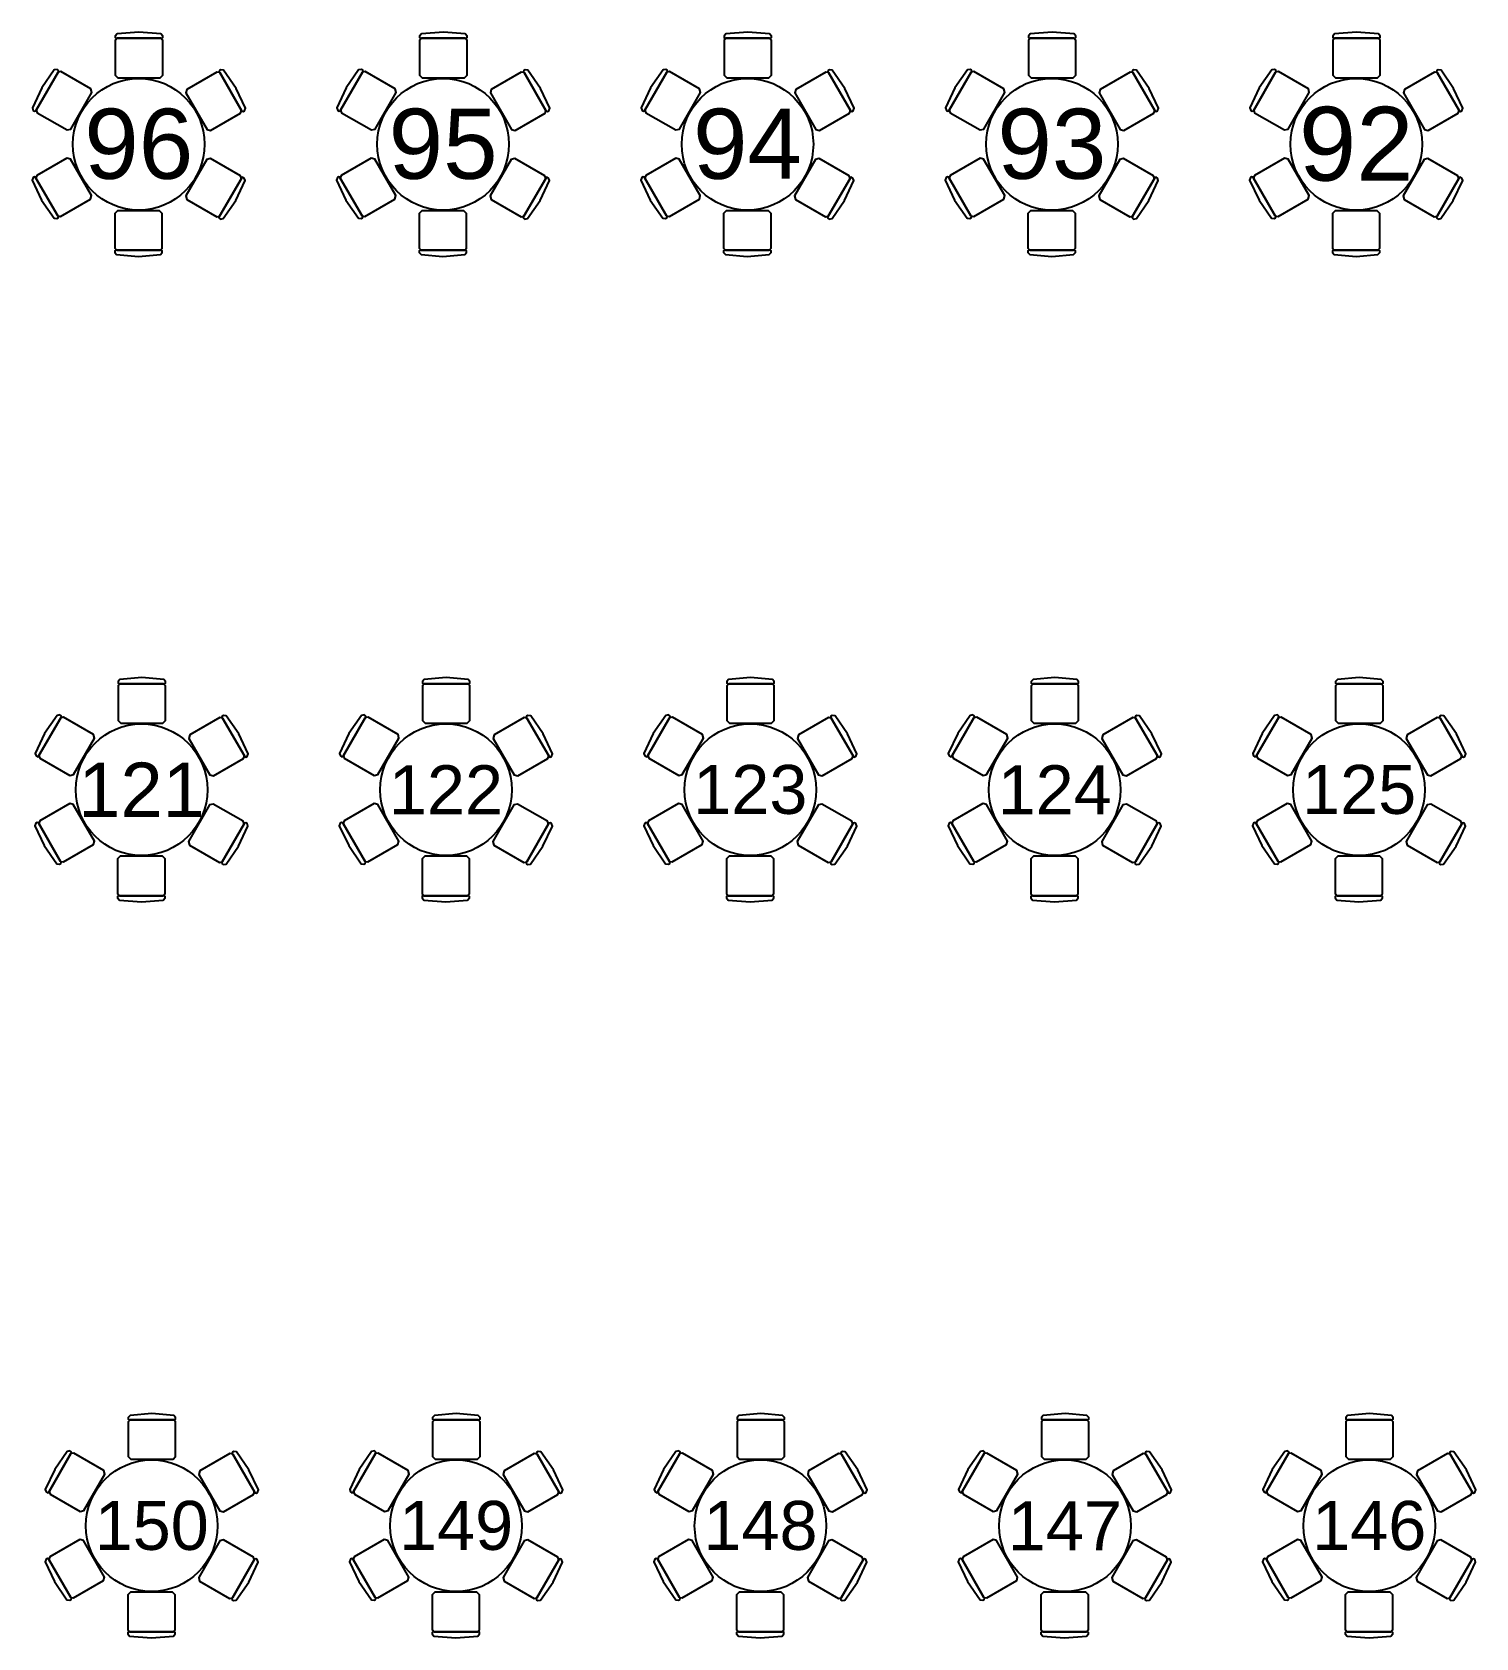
# Model space of a CAD drawing. Header units: metres. Extents: x 19 to 194, y 62 to 154.
# Drawn here: x 85.02 to 101.73, y 82.92 to 101.52 of the extents above; entities that cross this region are included whole.
import ezdxf

# ---------------------------------------------------------------- set-up
doc = ezdxf.new("R2010")
doc.units = ezdxf.units.M
doc.header["$MEASUREMENT"] = 0
doc.layers.add('[labels]', color=7, linetype='Continuous')
doc.layers.add('Layer 15', color=7, linetype='Continuous')
doc.styles.add('Arial', font='Arial.ttf')

msp = doc.modelspace()

# ---------------------------------------------------------------- linework, layer by layer
at = {"layer": 'Layer 15', "color": 18, "lineweight": 25, "true_color": 0x000000}
for points in [[(86.5086, 101.4458), (86.5192, 101.444), (86.5298, 101.4541), (86.5298, 101.4716), (86.5091, 101.4966), (86.2555, 101.5175), (86.0018, 101.4966), (85.9811, 101.4716), (85.9811, 101.4541), (85.9917, 101.444), (86.0023, 101.4458), (85.9811, 101.4207), (85.9811, 101.0197), (86.0116, 100.9892), (86.4993, 100.9892), (86.5298, 101.0197), (86.5298, 101.4207), (86.5086, 101.4458), (86.0023, 101.4458)], [(90.0326, 101.4458), (90.0432, 101.444), (90.0538, 101.4541), (90.0538, 101.4716), (90.0331, 101.4966), (89.7795, 101.5175), (89.5258, 101.4966), (89.5051, 101.4716), (89.5051, 101.4541), (89.5157, 101.444), (89.5263, 101.4458), (89.5051, 101.4207), (89.5051, 101.0197), (89.5356, 100.9892), (90.0233, 100.9892), (90.0538, 101.0197), (90.0538, 101.4207), (90.0326, 101.4458), (89.5263, 101.4458)], [(93.5566, 101.4458), (93.5672, 101.444), (93.5778, 101.4541), (93.5778, 101.4716), (93.5571, 101.4966), (93.3035, 101.5175), (93.0498, 101.4966), (93.0291, 101.4716), (93.0291, 101.4541), (93.0397, 101.444), (93.0503, 101.4458), (93.0291, 101.4207), (93.0291, 101.0197), (93.0596, 100.9892), (93.5473, 100.9892), (93.5778, 101.0197), (93.5778, 101.4207), (93.5566, 101.4458), (93.0503, 101.4458)], [(97.0806, 101.4458), (97.0912, 101.444), (97.1018, 101.4541), (97.1018, 101.4716), (97.0811, 101.4966), (96.8275, 101.5175), (96.5738, 101.4966), (96.5531, 101.4716), (96.5531, 101.4541), (96.5637, 101.444), (96.5743, 101.4458), (96.5531, 101.4207), (96.5531, 101.0197), (96.5836, 100.9892), (97.0713, 100.9892), (97.1018, 101.0197), (97.1018, 101.4207), (97.0806, 101.4458), (96.5743, 101.4458)], [(100.6046, 101.4458), (100.6152, 101.444), (100.6258, 101.4541), (100.6258, 101.4716), (100.6051, 101.4966), (100.3515, 101.5175), (100.0978, 101.4966), (100.0771, 101.4716), (100.0771, 101.4541), (100.0877, 101.444), (100.0983, 101.4458), (100.0771, 101.4207), (100.0771, 101.0197), (100.1076, 100.9892), (100.5953, 100.9892), (100.6258, 101.0197), (100.6258, 101.4207), (100.6046, 101.4458), (100.0983, 101.4458)], [(85.3182, 101.0537), (85.3251, 101.062), (85.3216, 101.0763), (85.3064, 101.085), (85.2744, 101.0795), (85.1295, 100.8704), (85.0208, 100.6402), (85.0321, 100.6098), (85.0472, 100.6011), (85.0613, 100.6052), (85.0651, 100.6153), (85.0762, 100.5844), (85.4235, 100.3839), (85.4651, 100.395), (85.7089, 100.8174), (85.6978, 100.859), (85.3505, 101.0595), (85.3182, 101.0537), (85.0651, 100.6153)], [(87.4433, 100.6109), (87.447, 100.6008), (87.4611, 100.5967), (87.4763, 100.6054), (87.4875, 100.6358), (87.3789, 100.866), (87.2339, 101.0751), (87.2019, 101.0806), (87.1868, 101.0719), (87.1833, 101.0576), (87.1902, 101.0493), (87.1578, 101.0551), (86.8106, 100.8546), (86.7994, 100.813), (87.0432, 100.3906), (87.0849, 100.3795), (87.4322, 100.58), (87.4433, 100.6109), (87.1902, 101.0493)], [(88.8422, 101.0537), (88.8491, 101.062), (88.8456, 101.0763), (88.8304, 101.085), (88.7984, 101.0795), (88.6535, 100.8704), (88.5448, 100.6402), (88.5561, 100.6098), (88.5712, 100.6011), (88.5853, 100.6052), (88.5891, 100.6153), (88.6002, 100.5844), (88.9475, 100.3839), (88.9891, 100.395), (89.2329, 100.8174), (89.2218, 100.859), (88.8745, 101.0595), (88.8422, 101.0537), (88.5891, 100.6153)], [(90.9673, 100.6109), (90.971, 100.6008), (90.9851, 100.5967), (91.0003, 100.6054), (91.0115, 100.6358), (90.9029, 100.866), (90.7579, 101.0751), (90.7259, 101.0806), (90.7108, 101.0719), (90.7073, 101.0576), (90.7142, 101.0493), (90.6818, 101.0551), (90.3346, 100.8546), (90.3234, 100.813), (90.5672, 100.3906), (90.6089, 100.3795), (90.9562, 100.58), (90.9673, 100.6109), (90.7142, 101.0493)], [(92.3662, 101.0537), (92.3731, 101.062), (92.3696, 101.0763), (92.3544, 101.085), (92.3224, 101.0795), (92.1775, 100.8704), (92.0688, 100.6402), (92.0801, 100.6098), (92.0952, 100.6011), (92.1093, 100.6052), (92.1131, 100.6153), (92.1242, 100.5844), (92.4715, 100.3839), (92.5131, 100.395), (92.7569, 100.8174), (92.7458, 100.859), (92.3985, 101.0595), (92.3662, 101.0537), (92.1131, 100.6153)], [(94.4913, 100.6109), (94.495, 100.6008), (94.5091, 100.5967), (94.5243, 100.6054), (94.5355, 100.6358), (94.4269, 100.866), (94.2819, 101.0751), (94.2499, 101.0806), (94.2348, 101.0719), (94.2313, 101.0576), (94.2382, 101.0493), (94.2058, 101.0551), (93.8586, 100.8546), (93.8474, 100.813), (94.0912, 100.3906), (94.1329, 100.3795), (94.4802, 100.58), (94.4913, 100.6109), (94.2382, 101.0493)], [(95.8902, 101.0537), (95.8971, 101.062), (95.8936, 101.0763), (95.8784, 101.085), (95.8464, 101.0795), (95.7015, 100.8704), (95.5928, 100.6402), (95.6041, 100.6098), (95.6192, 100.6011), (95.6333, 100.6052), (95.6371, 100.6153), (95.6482, 100.5844), (95.9955, 100.3839), (96.0371, 100.395), (96.2809, 100.8174), (96.2698, 100.859), (95.9225, 101.0595), (95.8902, 101.0537), (95.6371, 100.6153)], [(98.0153, 100.6109), (98.019, 100.6008), (98.0331, 100.5967), (98.0483, 100.6054), (98.0595, 100.6358), (97.9509, 100.866), (97.8059, 101.0751), (97.7739, 101.0806), (97.7588, 101.0719), (97.7553, 101.0576), (97.7622, 101.0493), (97.7298, 101.0551), (97.3826, 100.8546), (97.3714, 100.813), (97.6152, 100.3906), (97.6569, 100.3795), (98.0042, 100.58), (98.0153, 100.6109), (97.7622, 101.0493)], [(99.4142, 101.0537), (99.4211, 101.062), (99.4176, 101.0763), (99.4024, 101.085), (99.3704, 101.0795), (99.2255, 100.8704), (99.1168, 100.6402), (99.1281, 100.6098), (99.1432, 100.6011), (99.1573, 100.6052), (99.1611, 100.6153), (99.1722, 100.5844), (99.5195, 100.3839), (99.5611, 100.395), (99.8049, 100.8174), (99.7938, 100.859), (99.4465, 101.0595), (99.4142, 101.0537), (99.1611, 100.6153)], [(101.5393, 100.6109), (101.543, 100.6008), (101.5571, 100.5967), (101.5723, 100.6054), (101.5835, 100.6358), (101.4749, 100.866), (101.3299, 101.0751), (101.2979, 101.0806), (101.2828, 101.0719), (101.2793, 101.0576), (101.2862, 101.0493), (101.2538, 101.0551), (100.9066, 100.8546), (100.8954, 100.813), (101.1392, 100.3906), (101.1809, 100.3795), (101.5282, 100.58), (101.5393, 100.6109), (101.2862, 101.0493)], [(85.0626, 99.8267), (85.0588, 99.8368), (85.0447, 99.8409), (85.0296, 99.8322), (85.0183, 99.8017), (85.127, 99.5716), (85.2719, 99.3624), (85.3039, 99.357), (85.3191, 99.3657), (85.3226, 99.38), (85.3157, 99.3883), (85.348, 99.3824), (85.6953, 99.583), (85.7064, 99.6246), (85.4626, 100.0469), (85.421, 100.0581), (85.0737, 99.8576), (85.0626, 99.8267), (85.3157, 99.3883)], [(88.5866, 99.8267), (88.5828, 99.8368), (88.5687, 99.8409), (88.5536, 99.8322), (88.5423, 99.8017), (88.651, 99.5716), (88.7959, 99.3624), (88.8279, 99.357), (88.8431, 99.3657), (88.8466, 99.38), (88.8397, 99.3883), (88.872, 99.3824), (89.2193, 99.583), (89.2304, 99.6246), (88.9866, 100.0469), (88.945, 100.0581), (88.5977, 99.8576), (88.5866, 99.8267), (88.8397, 99.3883)], [(92.1106, 99.8267), (92.1068, 99.8368), (92.0927, 99.8409), (92.0776, 99.8322), (92.0663, 99.8017), (92.175, 99.5716), (92.3199, 99.3624), (92.3519, 99.357), (92.3671, 99.3657), (92.3706, 99.38), (92.3637, 99.3883), (92.396, 99.3824), (92.7433, 99.583), (92.7544, 99.6246), (92.5106, 100.0469), (92.469, 100.0581), (92.1217, 99.8576), (92.1106, 99.8267), (92.3637, 99.3883)], [(95.6346, 99.8267), (95.6308, 99.8368), (95.6167, 99.8409), (95.6016, 99.8322), (95.5903, 99.8017), (95.699, 99.5716), (95.8439, 99.3624), (95.8759, 99.357), (95.8911, 99.3657), (95.8946, 99.38), (95.8877, 99.3883), (95.92, 99.3824), (96.2673, 99.583), (96.2784, 99.6246), (96.0346, 100.0469), (95.993, 100.0581), (95.6457, 99.8576), (95.6346, 99.8267), (95.8877, 99.3883)], [(99.1586, 99.8267), (99.1548, 99.8368), (99.1407, 99.8409), (99.1256, 99.8322), (99.1143, 99.8017), (99.223, 99.5716), (99.3679, 99.3624), (99.3999, 99.357), (99.4151, 99.3657), (99.4186, 99.38), (99.4117, 99.3883), (99.444, 99.3824), (99.7913, 99.583), (99.8024, 99.6246), (99.5586, 100.0469), (99.517, 100.0581), (99.1697, 99.8576), (99.1586, 99.8267), (99.4117, 99.3883)], [(87.1876, 99.384), (87.1807, 99.3757), (87.1842, 99.3614), (87.1993, 99.3527), (87.2313, 99.3581), (87.3763, 99.5673), (87.4849, 99.7974), (87.4737, 99.8279), (87.4585, 99.8366), (87.4444, 99.8325), (87.4407, 99.8224), (87.4296, 99.8533), (87.0823, 100.0538), (87.0406, 100.0426), (86.7968, 99.6203), (86.808, 99.5787), (87.1552, 99.3781), (87.1876, 99.384), (87.4407, 99.8224)], [(90.7116, 99.384), (90.7047, 99.3757), (90.7082, 99.3614), (90.7233, 99.3527), (90.7553, 99.3581), (90.9003, 99.5673), (91.0089, 99.7974), (90.9977, 99.8279), (90.9825, 99.8366), (90.9684, 99.8325), (90.9647, 99.8224), (90.9536, 99.8533), (90.6063, 100.0538), (90.5646, 100.0426), (90.3208, 99.6203), (90.332, 99.5787), (90.6792, 99.3781), (90.7116, 99.384), (90.9647, 99.8224)], [(94.2356, 99.384), (94.2287, 99.3757), (94.2322, 99.3614), (94.2473, 99.3527), (94.2793, 99.3581), (94.4243, 99.5673), (94.5329, 99.7974), (94.5217, 99.8279), (94.5065, 99.8366), (94.4924, 99.8325), (94.4887, 99.8224), (94.4776, 99.8533), (94.1303, 100.0538), (94.0886, 100.0426), (93.8448, 99.6203), (93.856, 99.5787), (94.2032, 99.3781), (94.2356, 99.384), (94.4887, 99.8224)], [(97.7596, 99.384), (97.7527, 99.3757), (97.7562, 99.3614), (97.7713, 99.3527), (97.8033, 99.3581), (97.9483, 99.5673), (98.0569, 99.7974), (98.0457, 99.8279), (98.0305, 99.8366), (98.0164, 99.8325), (98.0127, 99.8224), (98.0016, 99.8533), (97.6543, 100.0538), (97.6126, 100.0426), (97.3688, 99.6203), (97.38, 99.5787), (97.7272, 99.3781), (97.7596, 99.384), (98.0127, 99.8224)], [(101.2836, 99.384), (101.2767, 99.3757), (101.2802, 99.3614), (101.2953, 99.3527), (101.3273, 99.3581), (101.4723, 99.5673), (101.5809, 99.7974), (101.5697, 99.8279), (101.5545, 99.8366), (101.5404, 99.8325), (101.5367, 99.8224), (101.5256, 99.8533), (101.1783, 100.0538), (101.1366, 100.0426), (100.8928, 99.6203), (100.904, 99.5787), (101.2512, 99.3781), (101.2836, 99.384), (101.5367, 99.8224)], [(85.9973, 98.9918), (85.9867, 98.9936), (85.9761, 98.9835), (85.9761, 98.966), (85.9968, 98.941), (86.2505, 98.9201), (86.5041, 98.941), (86.5248, 98.966), (86.5248, 98.9835), (86.5142, 98.9936), (86.5036, 98.9918), (86.5248, 99.0169), (86.5248, 99.4179), (86.4943, 99.4484), (86.0066, 99.4484), (85.9761, 99.4179), (85.9761, 99.0169), (85.9973, 98.9918), (86.5036, 98.9918)], [(89.5213, 98.9918), (89.5107, 98.9936), (89.5001, 98.9835), (89.5001, 98.966), (89.5208, 98.941), (89.7745, 98.9201), (90.0281, 98.941), (90.0488, 98.966), (90.0488, 98.9835), (90.0382, 98.9936), (90.0276, 98.9918), (90.0488, 99.0169), (90.0488, 99.4179), (90.0183, 99.4484), (89.5306, 99.4484), (89.5001, 99.4179), (89.5001, 99.0169), (89.5213, 98.9918), (90.0276, 98.9918)], [(93.0453, 98.9918), (93.0347, 98.9936), (93.0241, 98.9835), (93.0241, 98.966), (93.0448, 98.941), (93.2985, 98.9201), (93.5521, 98.941), (93.5728, 98.966), (93.5728, 98.9835), (93.5622, 98.9936), (93.5516, 98.9918), (93.5728, 99.0169), (93.5728, 99.4179), (93.5423, 99.4484), (93.0546, 99.4484), (93.0241, 99.4179), (93.0241, 99.0169), (93.0453, 98.9918), (93.5516, 98.9918)], [(96.5693, 98.9918), (96.5587, 98.9936), (96.5481, 98.9835), (96.5481, 98.966), (96.5688, 98.941), (96.8225, 98.9201), (97.0761, 98.941), (97.0968, 98.966), (97.0968, 98.9835), (97.0862, 98.9936), (97.0756, 98.9918), (97.0968, 99.0169), (97.0968, 99.4179), (97.0663, 99.4484), (96.5786, 99.4484), (96.5481, 99.4179), (96.5481, 99.0169), (96.5693, 98.9918), (97.0756, 98.9918)], [(100.0933, 98.9918), (100.0827, 98.9936), (100.0721, 98.9835), (100.0721, 98.966), (100.0928, 98.941), (100.3465, 98.9201), (100.6001, 98.941), (100.6208, 98.966), (100.6208, 98.9835), (100.6102, 98.9936), (100.5996, 98.9918), (100.6208, 99.0169), (100.6208, 99.4179), (100.5903, 99.4484), (100.1026, 99.4484), (100.0721, 99.4179), (100.0721, 99.0169), (100.0933, 98.9918), (100.5996, 98.9918)], [(86.5411, 93.9698), (86.5517, 93.968), (86.5623, 93.9781), (86.5623, 93.9956), (86.5416, 94.0206), (86.288, 94.0415), (86.0343, 94.0206), (86.0136, 93.9956), (86.0136, 93.9781), (86.0242, 93.968), (86.0348, 93.9698), (86.0136, 93.9447), (86.0136, 93.5437), (86.0441, 93.5132), (86.5318, 93.5132), (86.5623, 93.5437), (86.5623, 93.9447), (86.5411, 93.9698), (86.0348, 93.9698)], [(90.0651, 93.9698), (90.0757, 93.968), (90.0863, 93.9781), (90.0863, 93.9956), (90.0656, 94.0206), (89.812, 94.0415), (89.5583, 94.0206), (89.5376, 93.9956), (89.5376, 93.9781), (89.5482, 93.968), (89.5588, 93.9698), (89.5376, 93.9447), (89.5376, 93.5437), (89.5681, 93.5132), (90.0558, 93.5132), (90.0863, 93.5437), (90.0863, 93.9447), (90.0651, 93.9698), (89.5588, 93.9698)], [(93.5891, 93.9698), (93.5997, 93.968), (93.6103, 93.9781), (93.6103, 93.9956), (93.5896, 94.0206), (93.336, 94.0415), (93.0823, 94.0206), (93.0616, 93.9956), (93.0616, 93.9781), (93.0722, 93.968), (93.0828, 93.9698), (93.0616, 93.9447), (93.0616, 93.5437), (93.0921, 93.5132), (93.5798, 93.5132), (93.6103, 93.5437), (93.6103, 93.9447), (93.5891, 93.9698), (93.0828, 93.9698)], [(97.1131, 93.9698), (97.1237, 93.968), (97.1343, 93.9781), (97.1343, 93.9956), (97.1136, 94.0206), (96.86, 94.0415), (96.6063, 94.0206), (96.5856, 93.9956), (96.5856, 93.9781), (96.5962, 93.968), (96.6068, 93.9698), (96.5856, 93.9447), (96.5856, 93.5437), (96.6161, 93.5132), (97.1038, 93.5132), (97.1343, 93.5437), (97.1343, 93.9447), (97.1131, 93.9698), (96.6068, 93.9698)], [(100.6371, 93.9698), (100.6477, 93.968), (100.6583, 93.9781), (100.6583, 93.9956), (100.6376, 94.0206), (100.384, 94.0415), (100.1303, 94.0206), (100.1096, 93.9956), (100.1096, 93.9781), (100.1202, 93.968), (100.1308, 93.9698), (100.1096, 93.9447), (100.1096, 93.5437), (100.1401, 93.5132), (100.6278, 93.5132), (100.6583, 93.5437), (100.6583, 93.9447), (100.6371, 93.9698), (100.1308, 93.9698)], [(85.3507, 93.5777), (85.3576, 93.586), (85.3541, 93.6003), (85.3389, 93.609), (85.3069, 93.6035), (85.162, 93.3944), (85.0533, 93.1642), (85.0646, 93.1338), (85.0797, 93.1251), (85.0938, 93.1292), (85.0976, 93.1393), (85.1087, 93.1084), (85.456, 92.9079), (85.4976, 92.919), (85.7414, 93.3414), (85.7303, 93.383), (85.383, 93.5835), (85.3507, 93.5777), (85.0976, 93.1393)], [(87.4758, 93.1349), (87.4795, 93.1248), (87.4936, 93.1207), (87.5088, 93.1294), (87.52, 93.1598), (87.4114, 93.39), (87.2664, 93.5991), (87.2344, 93.6046), (87.2193, 93.5959), (87.2158, 93.5816), (87.2227, 93.5733), (87.1903, 93.5791), (86.8431, 93.3786), (86.8319, 93.337), (87.0757, 92.9146), (87.1174, 92.9035), (87.4647, 93.104), (87.4758, 93.1349), (87.2227, 93.5733)], [(88.8747, 93.5777), (88.8816, 93.586), (88.8781, 93.6003), (88.8629, 93.609), (88.8309, 93.6035), (88.686, 93.3944), (88.5773, 93.1642), (88.5886, 93.1338), (88.6037, 93.1251), (88.6178, 93.1292), (88.6216, 93.1393), (88.6327, 93.1084), (88.98, 92.9079), (89.0216, 92.919), (89.2654, 93.3414), (89.2543, 93.383), (88.907, 93.5835), (88.8747, 93.5777), (88.6216, 93.1393)], [(90.9998, 93.1349), (91.0035, 93.1248), (91.0176, 93.1207), (91.0328, 93.1294), (91.044, 93.1598), (90.9354, 93.39), (90.7904, 93.5991), (90.7584, 93.6046), (90.7433, 93.5959), (90.7398, 93.5816), (90.7467, 93.5733), (90.7143, 93.5791), (90.3671, 93.3786), (90.3559, 93.337), (90.5997, 92.9146), (90.6414, 92.9035), (90.9887, 93.104), (90.9998, 93.1349), (90.7467, 93.5733)], [(92.3987, 93.5777), (92.4056, 93.586), (92.4021, 93.6003), (92.3869, 93.609), (92.3549, 93.6035), (92.21, 93.3944), (92.1013, 93.1642), (92.1126, 93.1338), (92.1277, 93.1251), (92.1418, 93.1292), (92.1456, 93.1393), (92.1567, 93.1084), (92.504, 92.9079), (92.5456, 92.919), (92.7894, 93.3414), (92.7783, 93.383), (92.431, 93.5835), (92.3987, 93.5777), (92.1456, 93.1393)], [(94.5238, 93.1349), (94.5275, 93.1248), (94.5416, 93.1207), (94.5568, 93.1294), (94.568, 93.1598), (94.4594, 93.39), (94.3144, 93.5991), (94.2824, 93.6046), (94.2673, 93.5959), (94.2638, 93.5816), (94.2707, 93.5733), (94.2383, 93.5791), (93.8911, 93.3786), (93.8799, 93.337), (94.1237, 92.9146), (94.1654, 92.9035), (94.5127, 93.104), (94.5238, 93.1349), (94.2707, 93.5733)], [(95.9227, 93.5777), (95.9296, 93.586), (95.9261, 93.6003), (95.9109, 93.609), (95.8789, 93.6035), (95.734, 93.3944), (95.6253, 93.1642), (95.6366, 93.1338), (95.6517, 93.1251), (95.6658, 93.1292), (95.6696, 93.1393), (95.6807, 93.1084), (96.028, 92.9079), (96.0696, 92.919), (96.3134, 93.3414), (96.3023, 93.383), (95.955, 93.5835), (95.9227, 93.5777), (95.6696, 93.1393)], [(98.0478, 93.1349), (98.0515, 93.1248), (98.0656, 93.1207), (98.0808, 93.1294), (98.092, 93.1598), (97.9834, 93.39), (97.8384, 93.5991), (97.8064, 93.6046), (97.7913, 93.5959), (97.7878, 93.5816), (97.7947, 93.5733), (97.7623, 93.5791), (97.4151, 93.3786), (97.4039, 93.337), (97.6477, 92.9146), (97.6894, 92.9035), (98.0367, 93.104), (98.0478, 93.1349), (97.7947, 93.5733)], [(99.4467, 93.5777), (99.4536, 93.586), (99.4501, 93.6003), (99.4349, 93.609), (99.4029, 93.6035), (99.258, 93.3944), (99.1493, 93.1642), (99.1606, 93.1338), (99.1757, 93.1251), (99.1898, 93.1292), (99.1936, 93.1393), (99.2047, 93.1084), (99.552, 92.9079), (99.5936, 92.919), (99.8374, 93.3414), (99.8263, 93.383), (99.479, 93.5835), (99.4467, 93.5777), (99.1936, 93.1393)], [(101.5718, 93.1349), (101.5755, 93.1248), (101.5896, 93.1207), (101.6048, 93.1294), (101.616, 93.1598), (101.5074, 93.39), (101.3624, 93.5991), (101.3304, 93.6046), (101.3153, 93.5959), (101.3118, 93.5816), (101.3187, 93.5733), (101.2863, 93.5791), (100.9391, 93.3786), (100.9279, 93.337), (101.1717, 92.9146), (101.2134, 92.9035), (101.5607, 93.104), (101.5718, 93.1349), (101.3187, 93.5733)], [(85.0951, 92.3507), (85.0913, 92.3608), (85.0772, 92.3649), (85.0621, 92.3562), (85.0508, 92.3257), (85.1595, 92.0956), (85.3044, 91.8864), (85.3364, 91.881), (85.3516, 91.8897), (85.3551, 91.904), (85.3482, 91.9123), (85.3805, 91.9064), (85.7278, 92.107), (85.7389, 92.1486), (85.4951, 92.5709), (85.4535, 92.5821), (85.1062, 92.3816), (85.0951, 92.3507), (85.3482, 91.9123)], [(87.2201, 91.908), (87.2132, 91.8997), (87.2167, 91.8854), (87.2318, 91.8767), (87.2638, 91.8821), (87.4088, 92.0913), (87.5174, 92.3214), (87.5062, 92.3519), (87.491, 92.3606), (87.4769, 92.3565), (87.4732, 92.3464), (87.4621, 92.3773), (87.1148, 92.5778), (87.0731, 92.5666), (86.8293, 92.1443), (86.8405, 92.1027), (87.1877, 91.9021), (87.2201, 91.908), (87.4732, 92.3464)], [(88.6191, 92.3507), (88.6153, 92.3608), (88.6012, 92.3649), (88.5861, 92.3562), (88.5748, 92.3257), (88.6835, 92.0956), (88.8284, 91.8864), (88.8604, 91.881), (88.8756, 91.8897), (88.8791, 91.904), (88.8722, 91.9123), (88.9045, 91.9064), (89.2518, 92.107), (89.2629, 92.1486), (89.0191, 92.5709), (88.9775, 92.5821), (88.6302, 92.3816), (88.6191, 92.3507), (88.8722, 91.9123)], [(90.7441, 91.908), (90.7372, 91.8997), (90.7407, 91.8854), (90.7558, 91.8767), (90.7878, 91.8821), (90.9328, 92.0913), (91.0414, 92.3214), (91.0302, 92.3519), (91.015, 92.3606), (91.0009, 92.3565), (90.9972, 92.3464), (90.9861, 92.3773), (90.6388, 92.5778), (90.5971, 92.5666), (90.3533, 92.1443), (90.3645, 92.1027), (90.7117, 91.9021), (90.7441, 91.908), (90.9972, 92.3464)], [(92.1431, 92.3507), (92.1393, 92.3608), (92.1252, 92.3649), (92.1101, 92.3562), (92.0988, 92.3257), (92.2075, 92.0956), (92.3524, 91.8864), (92.3844, 91.881), (92.3996, 91.8897), (92.4031, 91.904), (92.3962, 91.9123), (92.4285, 91.9064), (92.7758, 92.107), (92.7869, 92.1486), (92.5431, 92.5709), (92.5015, 92.5821), (92.1542, 92.3816), (92.1431, 92.3507), (92.3962, 91.9123)], [(94.2681, 91.908), (94.2612, 91.8997), (94.2647, 91.8854), (94.2798, 91.8767), (94.3118, 91.8821), (94.4568, 92.0913), (94.5654, 92.3214), (94.5542, 92.3519), (94.539, 92.3606), (94.5249, 92.3565), (94.5212, 92.3464), (94.5101, 92.3773), (94.1628, 92.5778), (94.1211, 92.5666), (93.8773, 92.1443), (93.8885, 92.1027), (94.2357, 91.9021), (94.2681, 91.908), (94.5212, 92.3464)], [(95.6671, 92.3507), (95.6633, 92.3608), (95.6492, 92.3649), (95.6341, 92.3562), (95.6228, 92.3257), (95.7315, 92.0956), (95.8764, 91.8864), (95.9084, 91.881), (95.9236, 91.8897), (95.9271, 91.904), (95.9202, 91.9123), (95.9525, 91.9064), (96.2998, 92.107), (96.3109, 92.1486), (96.0671, 92.5709), (96.0255, 92.5821), (95.6782, 92.3816), (95.6671, 92.3507), (95.9202, 91.9123)], [(97.7921, 91.908), (97.7852, 91.8997), (97.7887, 91.8854), (97.8038, 91.8767), (97.8358, 91.8821), (97.9808, 92.0913), (98.0894, 92.3214), (98.0782, 92.3519), (98.063, 92.3606), (98.0489, 92.3565), (98.0452, 92.3464), (98.0341, 92.3773), (97.6868, 92.5778), (97.6451, 92.5666), (97.4013, 92.1443), (97.4125, 92.1027), (97.7597, 91.9021), (97.7921, 91.908), (98.0452, 92.3464)], [(99.1911, 92.3507), (99.1873, 92.3608), (99.1732, 92.3649), (99.1581, 92.3562), (99.1468, 92.3257), (99.2555, 92.0956), (99.4004, 91.8864), (99.4324, 91.881), (99.4476, 91.8897), (99.4511, 91.904), (99.4442, 91.9123), (99.4765, 91.9064), (99.8238, 92.107), (99.8349, 92.1486), (99.5911, 92.5709), (99.5495, 92.5821), (99.2022, 92.3816), (99.1911, 92.3507), (99.4442, 91.9123)], [(101.3161, 91.908), (101.3092, 91.8997), (101.3127, 91.8854), (101.3278, 91.8767), (101.3598, 91.8821), (101.5048, 92.0913), (101.6134, 92.3214), (101.6022, 92.3519), (101.587, 92.3606), (101.5729, 92.3565), (101.5692, 92.3464), (101.5581, 92.3773), (101.2108, 92.5778), (101.1691, 92.5666), (100.9253, 92.1443), (100.9365, 92.1027), (101.2837, 91.9021), (101.3161, 91.908), (101.5692, 92.3464)], [(86.0298, 91.5158), (86.0192, 91.5176), (86.0086, 91.5075), (86.0086, 91.49), (86.0293, 91.465), (86.283, 91.4441), (86.5366, 91.465), (86.5573, 91.49), (86.5573, 91.5075), (86.5467, 91.5176), (86.5361, 91.5158), (86.5573, 91.5409), (86.5573, 91.9419), (86.5268, 91.9724), (86.0391, 91.9724), (86.0086, 91.9419), (86.0086, 91.5409), (86.0298, 91.5158), (86.5361, 91.5158)], [(89.5538, 91.5158), (89.5432, 91.5176), (89.5326, 91.5075), (89.5326, 91.49), (89.5533, 91.465), (89.807, 91.4441), (90.0606, 91.465), (90.0813, 91.49), (90.0813, 91.5075), (90.0707, 91.5176), (90.0601, 91.5158), (90.0813, 91.5409), (90.0813, 91.9419), (90.0508, 91.9724), (89.5631, 91.9724), (89.5326, 91.9419), (89.5326, 91.5409), (89.5538, 91.5158), (90.0601, 91.5158)], [(93.0778, 91.5158), (93.0672, 91.5176), (93.0566, 91.5075), (93.0566, 91.49), (93.0773, 91.465), (93.331, 91.4441), (93.5846, 91.465), (93.6053, 91.49), (93.6053, 91.5075), (93.5947, 91.5176), (93.5841, 91.5158), (93.6053, 91.5409), (93.6053, 91.9419), (93.5748, 91.9724), (93.0871, 91.9724), (93.0566, 91.9419), (93.0566, 91.5409), (93.0778, 91.5158), (93.5841, 91.5158)], [(96.6018, 91.5158), (96.5912, 91.5176), (96.5806, 91.5075), (96.5806, 91.49), (96.6013, 91.465), (96.855, 91.4441), (97.1086, 91.465), (97.1293, 91.49), (97.1293, 91.5075), (97.1187, 91.5176), (97.1081, 91.5158), (97.1293, 91.5409), (97.1293, 91.9419), (97.0988, 91.9724), (96.6111, 91.9724), (96.5806, 91.9419), (96.5806, 91.5409), (96.6018, 91.5158), (97.1081, 91.5158)], [(100.1258, 91.5158), (100.1152, 91.5176), (100.1046, 91.5075), (100.1046, 91.49), (100.1253, 91.465), (100.379, 91.4441), (100.6326, 91.465), (100.6533, 91.49), (100.6533, 91.5075), (100.6427, 91.5176), (100.6321, 91.5158), (100.6533, 91.5409), (100.6533, 91.9419), (100.6228, 91.9724), (100.1351, 91.9724), (100.1046, 91.9419), (100.1046, 91.5409), (100.1258, 91.5158), (100.6321, 91.5158)], [(86.6586, 85.4458), (86.6692, 85.444), (86.6798, 85.4541), (86.6798, 85.4716), (86.6591, 85.4966), (86.4055, 85.5175), (86.1518, 85.4966), (86.1311, 85.4716), (86.1311, 85.4541), (86.1417, 85.444), (86.1523, 85.4458), (86.1311, 85.4207), (86.1311, 85.0197), (86.1616, 84.9892), (86.6493, 84.9892), (86.6798, 85.0197), (86.6798, 85.4207), (86.6586, 85.4458), (86.1523, 85.4458)], [(90.1826, 85.4458), (90.1932, 85.444), (90.2038, 85.4541), (90.2038, 85.4716), (90.1831, 85.4966), (89.9295, 85.5175), (89.6758, 85.4966), (89.6551, 85.4716), (89.6551, 85.4541), (89.6657, 85.444), (89.6763, 85.4458), (89.6551, 85.4207), (89.6551, 85.0197), (89.6856, 84.9892), (90.1733, 84.9892), (90.2038, 85.0197), (90.2038, 85.4207), (90.1826, 85.4458), (89.6763, 85.4458)], [(93.7066, 85.4458), (93.7172, 85.444), (93.7278, 85.4541), (93.7278, 85.4716), (93.7071, 85.4966), (93.4535, 85.5175), (93.1998, 85.4966), (93.1791, 85.4716), (93.1791, 85.4541), (93.1897, 85.444), (93.2003, 85.4458), (93.1791, 85.4207), (93.1791, 85.0197), (93.2096, 84.9892), (93.6973, 84.9892), (93.7278, 85.0197), (93.7278, 85.4207), (93.7066, 85.4458), (93.2003, 85.4458)], [(97.2306, 85.4458), (97.2412, 85.444), (97.2518, 85.4541), (97.2518, 85.4716), (97.2311, 85.4966), (96.9775, 85.5175), (96.7238, 85.4966), (96.7031, 85.4716), (96.7031, 85.4541), (96.7137, 85.444), (96.7243, 85.4458), (96.7031, 85.4207), (96.7031, 85.0197), (96.7336, 84.9892), (97.2213, 84.9892), (97.2518, 85.0197), (97.2518, 85.4207), (97.2306, 85.4458), (96.7243, 85.4458)], [(100.7546, 85.4458), (100.7652, 85.444), (100.7758, 85.4541), (100.7758, 85.4716), (100.7551, 85.4966), (100.5015, 85.5175), (100.2478, 85.4966), (100.2271, 85.4716), (100.2271, 85.4541), (100.2377, 85.444), (100.2483, 85.4458), (100.2271, 85.4207), (100.2271, 85.0197), (100.2576, 84.9892), (100.7453, 84.9892), (100.7758, 85.0197), (100.7758, 85.4207), (100.7546, 85.4458), (100.2483, 85.4458)], [(85.4682, 85.0537), (85.4751, 85.062), (85.4716, 85.0763), (85.4564, 85.085), (85.4244, 85.0795), (85.2795, 84.8704), (85.1708, 84.6402), (85.1821, 84.6098), (85.1972, 84.6011), (85.2113, 84.6052), (85.2151, 84.6153), (85.2262, 84.5844), (85.5735, 84.3839), (85.6151, 84.395), (85.8589, 84.8174), (85.8478, 84.859), (85.5005, 85.0595), (85.4682, 85.0537), (85.2151, 84.6153)], [(87.5933, 84.6109), (87.597, 84.6008), (87.6111, 84.5967), (87.6263, 84.6054), (87.6375, 84.6358), (87.5289, 84.866), (87.3839, 85.0751), (87.3519, 85.0806), (87.3368, 85.0719), (87.3333, 85.0576), (87.3402, 85.0493), (87.3078, 85.0551), (86.9606, 84.8546), (86.9494, 84.813), (87.1932, 84.3906), (87.2349, 84.3795), (87.5822, 84.58), (87.5933, 84.6109), (87.3402, 85.0493)], [(88.9922, 85.0537), (88.9991, 85.062), (88.9956, 85.0763), (88.9804, 85.085), (88.9484, 85.0795), (88.8035, 84.8704), (88.6948, 84.6402), (88.7061, 84.6098), (88.7212, 84.6011), (88.7353, 84.6052), (88.7391, 84.6153), (88.7502, 84.5844), (89.0975, 84.3839), (89.1391, 84.395), (89.3829, 84.8174), (89.3718, 84.859), (89.0245, 85.0595), (88.9922, 85.0537), (88.7391, 84.6153)], [(91.1173, 84.6109), (91.121, 84.6008), (91.1351, 84.5967), (91.1503, 84.6054), (91.1615, 84.6358), (91.0529, 84.866), (90.9079, 85.0751), (90.8759, 85.0806), (90.8608, 85.0719), (90.8573, 85.0576), (90.8642, 85.0493), (90.8318, 85.0551), (90.4846, 84.8546), (90.4734, 84.813), (90.7172, 84.3906), (90.7589, 84.3795), (91.1062, 84.58), (91.1173, 84.6109), (90.8642, 85.0493)], [(92.5162, 85.0537), (92.5231, 85.062), (92.5196, 85.0763), (92.5044, 85.085), (92.4724, 85.0795), (92.3275, 84.8704), (92.2188, 84.6402), (92.2301, 84.6098), (92.2452, 84.6011), (92.2593, 84.6052), (92.2631, 84.6153), (92.2742, 84.5844), (92.6215, 84.3839), (92.6631, 84.395), (92.9069, 84.8174), (92.8958, 84.859), (92.5485, 85.0595), (92.5162, 85.0537), (92.2631, 84.6153)], [(94.6413, 84.6109), (94.645, 84.6008), (94.6591, 84.5967), (94.6743, 84.6054), (94.6855, 84.6358), (94.5769, 84.866), (94.4319, 85.0751), (94.3999, 85.0806), (94.3848, 85.0719), (94.3813, 85.0576), (94.3882, 85.0493), (94.3558, 85.0551), (94.0086, 84.8546), (93.9974, 84.813), (94.2412, 84.3906), (94.2829, 84.3795), (94.6302, 84.58), (94.6413, 84.6109), (94.3882, 85.0493)], [(96.0402, 85.0537), (96.0471, 85.062), (96.0436, 85.0763), (96.0284, 85.085), (95.9964, 85.0795), (95.8515, 84.8704), (95.7428, 84.6402), (95.7541, 84.6098), (95.7692, 84.6011), (95.7833, 84.6052), (95.7871, 84.6153), (95.7982, 84.5844), (96.1455, 84.3839), (96.1871, 84.395), (96.4309, 84.8174), (96.4198, 84.859), (96.0725, 85.0595), (96.0402, 85.0537), (95.7871, 84.6153)], [(98.1653, 84.6109), (98.169, 84.6008), (98.1831, 84.5967), (98.1983, 84.6054), (98.2095, 84.6358), (98.1009, 84.866), (97.9559, 85.0751), (97.9239, 85.0806), (97.9088, 85.0719), (97.9053, 85.0576), (97.9122, 85.0493), (97.8798, 85.0551), (97.5326, 84.8546), (97.5214, 84.813), (97.7652, 84.3906), (97.8069, 84.3795), (98.1542, 84.58), (98.1653, 84.6109), (97.9122, 85.0493)], [(99.5642, 85.0537), (99.5711, 85.062), (99.5676, 85.0763), (99.5524, 85.085), (99.5204, 85.0795), (99.3755, 84.8704), (99.2668, 84.6402), (99.2781, 84.6098), (99.2932, 84.6011), (99.3073, 84.6052), (99.3111, 84.6153), (99.3222, 84.5844), (99.6695, 84.3839), (99.7111, 84.395), (99.9549, 84.8174), (99.9438, 84.859), (99.5965, 85.0595), (99.5642, 85.0537), (99.3111, 84.6153)], [(101.6893, 84.6109), (101.693, 84.6008), (101.7071, 84.5967), (101.7223, 84.6054), (101.7335, 84.6358), (101.6249, 84.866), (101.4799, 85.0751), (101.4479, 85.0806), (101.4328, 85.0719), (101.4293, 85.0576), (101.4362, 85.0493), (101.4038, 85.0551), (101.0566, 84.8546), (101.0454, 84.813), (101.2892, 84.3906), (101.3309, 84.3795), (101.6782, 84.58), (101.6893, 84.6109), (101.4362, 85.0493)], [(85.2126, 83.8267), (85.2088, 83.8368), (85.1947, 83.8409), (85.1796, 83.8322), (85.1683, 83.8017), (85.277, 83.5716), (85.4219, 83.3624), (85.4539, 83.357), (85.4691, 83.3657), (85.4726, 83.38), (85.4657, 83.3883), (85.498, 83.3824), (85.8453, 83.583), (85.8564, 83.6246), (85.6126, 84.0469), (85.571, 84.0581), (85.2237, 83.8576), (85.2126, 83.8267), (85.4657, 83.3883)], [(87.3376, 83.384), (87.3307, 83.3757), (87.3342, 83.3614), (87.3493, 83.3527), (87.3813, 83.3581), (87.5263, 83.5673), (87.6349, 83.7974), (87.6237, 83.8279), (87.6085, 83.8366), (87.5944, 83.8325), (87.5907, 83.8224), (87.5796, 83.8533), (87.2323, 84.0538), (87.1906, 84.0426), (86.9468, 83.6203), (86.958, 83.5787), (87.3052, 83.3781), (87.3376, 83.384), (87.5907, 83.8224)], [(88.7366, 83.8267), (88.7328, 83.8368), (88.7187, 83.8409), (88.7036, 83.8322), (88.6923, 83.8017), (88.801, 83.5716), (88.9459, 83.3624), (88.9779, 83.357), (88.9931, 83.3657), (88.9966, 83.38), (88.9897, 83.3883), (89.022, 83.3824), (89.3693, 83.583), (89.3804, 83.6246), (89.1366, 84.0469), (89.095, 84.0581), (88.7477, 83.8576), (88.7366, 83.8267), (88.9897, 83.3883)], [(90.8616, 83.384), (90.8547, 83.3757), (90.8582, 83.3614), (90.8733, 83.3527), (90.9053, 83.3581), (91.0503, 83.5673), (91.1589, 83.7974), (91.1477, 83.8279), (91.1325, 83.8366), (91.1184, 83.8325), (91.1147, 83.8224), (91.1036, 83.8533), (90.7563, 84.0538), (90.7146, 84.0426), (90.4708, 83.6203), (90.482, 83.5787), (90.8292, 83.3781), (90.8616, 83.384), (91.1147, 83.8224)], [(92.2606, 83.8267), (92.2568, 83.8368), (92.2427, 83.8409), (92.2276, 83.8322), (92.2163, 83.8017), (92.325, 83.5716), (92.4699, 83.3624), (92.5019, 83.357), (92.5171, 83.3657), (92.5206, 83.38), (92.5137, 83.3883), (92.546, 83.3824), (92.8933, 83.583), (92.9044, 83.6246), (92.6606, 84.0469), (92.619, 84.0581), (92.2717, 83.8576), (92.2606, 83.8267), (92.5137, 83.3883)], [(94.3856, 83.384), (94.3787, 83.3757), (94.3822, 83.3614), (94.3973, 83.3527), (94.4293, 83.3581), (94.5743, 83.5673), (94.6829, 83.7974), (94.6717, 83.8279), (94.6565, 83.8366), (94.6424, 83.8325), (94.6387, 83.8224), (94.6276, 83.8533), (94.2803, 84.0538), (94.2386, 84.0426), (93.9948, 83.6203), (94.006, 83.5787), (94.3532, 83.3781), (94.3856, 83.384), (94.6387, 83.8224)], [(95.7846, 83.8267), (95.7808, 83.8368), (95.7667, 83.8409), (95.7516, 83.8322), (95.7403, 83.8017), (95.849, 83.5716), (95.9939, 83.3624), (96.0259, 83.357), (96.0411, 83.3657), (96.0446, 83.38), (96.0377, 83.3883), (96.07, 83.3824), (96.4173, 83.583), (96.4284, 83.6246), (96.1846, 84.0469), (96.143, 84.0581), (95.7957, 83.8576), (95.7846, 83.8267), (96.0377, 83.3883)], [(97.9096, 83.384), (97.9027, 83.3757), (97.9062, 83.3614), (97.9213, 83.3527), (97.9533, 83.3581), (98.0983, 83.5673), (98.2069, 83.7974), (98.1957, 83.8279), (98.1805, 83.8366), (98.1664, 83.8325), (98.1627, 83.8224), (98.1516, 83.8533), (97.8043, 84.0538), (97.7626, 84.0426), (97.5188, 83.6203), (97.53, 83.5787), (97.8772, 83.3781), (97.9096, 83.384), (98.1627, 83.8224)], [(99.3086, 83.8267), (99.3048, 83.8368), (99.2907, 83.8409), (99.2756, 83.8322), (99.2643, 83.8017), (99.373, 83.5716), (99.5179, 83.3624), (99.5499, 83.357), (99.5651, 83.3657), (99.5686, 83.38), (99.5617, 83.3883), (99.594, 83.3824), (99.9413, 83.583), (99.9524, 83.6246), (99.7086, 84.0469), (99.667, 84.0581), (99.3197, 83.8576), (99.3086, 83.8267), (99.5617, 83.3883)], [(101.4336, 83.384), (101.4267, 83.3757), (101.4302, 83.3614), (101.4453, 83.3527), (101.4773, 83.3581), (101.6223, 83.5673), (101.7309, 83.7974), (101.7197, 83.8279), (101.7045, 83.8366), (101.6904, 83.8325), (101.6867, 83.8224), (101.6756, 83.8533), (101.3283, 84.0538), (101.2866, 84.0426), (101.0428, 83.6203), (101.054, 83.5787), (101.4012, 83.3781), (101.4336, 83.384), (101.6867, 83.8224)], [(86.1473, 82.9918), (86.1367, 82.9936), (86.1261, 82.9835), (86.1261, 82.966), (86.1468, 82.941), (86.4005, 82.9201), (86.6541, 82.941), (86.6748, 82.966), (86.6748, 82.9835), (86.6642, 82.9936), (86.6536, 82.9918), (86.6748, 83.0169), (86.6748, 83.4179), (86.6443, 83.4484), (86.1566, 83.4484), (86.1261, 83.4179), (86.1261, 83.0169), (86.1473, 82.9918), (86.6536, 82.9918)], [(89.6713, 82.9918), (89.6607, 82.9936), (89.6501, 82.9835), (89.6501, 82.966), (89.6708, 82.941), (89.9245, 82.9201), (90.1781, 82.941), (90.1988, 82.966), (90.1988, 82.9835), (90.1882, 82.9936), (90.1776, 82.9918), (90.1988, 83.0169), (90.1988, 83.4179), (90.1683, 83.4484), (89.6806, 83.4484), (89.6501, 83.4179), (89.6501, 83.0169), (89.6713, 82.9918), (90.1776, 82.9918)], [(93.1953, 82.9918), (93.1847, 82.9936), (93.1741, 82.9835), (93.1741, 82.966), (93.1948, 82.941), (93.4485, 82.9201), (93.7021, 82.941), (93.7228, 82.966), (93.7228, 82.9835), (93.7122, 82.9936), (93.7016, 82.9918), (93.7228, 83.0169), (93.7228, 83.4179), (93.6923, 83.4484), (93.2046, 83.4484), (93.1741, 83.4179), (93.1741, 83.0169), (93.1953, 82.9918), (93.7016, 82.9918)], [(96.7193, 82.9918), (96.7087, 82.9936), (96.6981, 82.9835), (96.6981, 82.966), (96.7188, 82.941), (96.9725, 82.9201), (97.2261, 82.941), (97.2468, 82.966), (97.2468, 82.9835), (97.2362, 82.9936), (97.2256, 82.9918), (97.2468, 83.0169), (97.2468, 83.4179), (97.2163, 83.4484), (96.7286, 83.4484), (96.6981, 83.4179), (96.6981, 83.0169), (96.7193, 82.9918), (97.2256, 82.9918)], [(100.2433, 82.9918), (100.2327, 82.9936), (100.2221, 82.9835), (100.2221, 82.966), (100.2428, 82.941), (100.4965, 82.9201), (100.7501, 82.941), (100.7708, 82.966), (100.7708, 82.9835), (100.7602, 82.9936), (100.7496, 82.9918), (100.7708, 83.0169), (100.7708, 83.4179), (100.7403, 83.4484), (100.2526, 83.4484), (100.2221, 83.4179), (100.2221, 83.0169), (100.2433, 82.9918), (100.7496, 82.9918)]]:
    msp.add_lwpolyline(points, close=True, dxfattribs=at)
for centre in [(86.2529, 100.2188), (89.7769, 100.2188), (93.3009, 100.2188), (96.8249, 100.2188), (100.3489, 100.2188), (86.2854, 92.7428), (89.8094, 92.7428), (93.3334, 92.7428), (96.8574, 92.7428), (100.3814, 92.7428), (86.4029, 84.2188), (89.9269, 84.2188), (93.4509, 84.2188), (96.9749, 84.2188), (100.4989, 84.2188)]:
    msp.add_circle(centre, 0.762, dxfattribs=at)

# ---------------------------------------------------------------- texts
at = {"layer": '[labels]', "color": 18, "true_color": 0x000000, "width": 1.524, "attachment_point": 5, "line_spacing_factor": 0.85, "style": 'Arial'}
for s, insert, char_height in [('96', (86.2529, 100.2188), 0.8122), ('95', (89.7769, 100.2188), 0.8122), ('94', (93.3009, 100.2188), 0.8122), ('93', (96.8249, 100.2188), 0.8122), ('92', (100.3489, 100.2188), 0.85495), ('121', (86.2854, 92.7428), 0.62847), ('122', (89.8094, 92.7428), 0.56719), ('123', (93.3334, 92.7428), 0.56719), ('124', (96.8574, 92.7428), 0.56719), ('125', (100.3814, 92.7428), 0.56719), ('150', (86.4029, 84.2188), 0.56719), ('149', (89.9269, 84.2188), 0.56719), ('148', (93.4509, 84.2188), 0.56719), ('147', (96.9749, 84.2188), 0.56719), ('146', (100.4989, 84.2188), 0.56719)]:
    msp.add_mtext(s, dxfattribs=dict(at, insert=insert, char_height=char_height))

doc.saveas('drawing.dxf')
